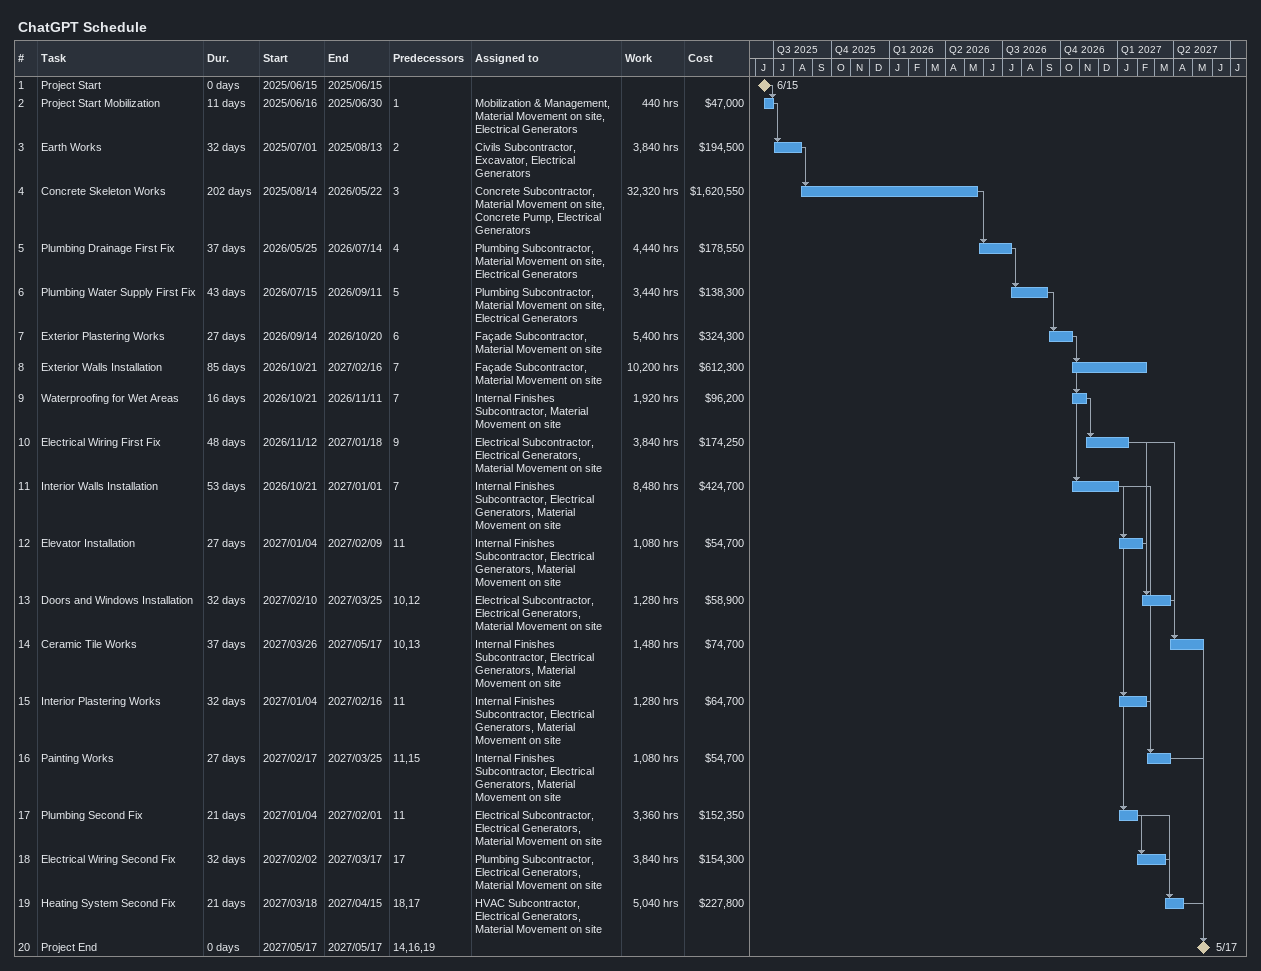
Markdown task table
ChatGPT Schedule

| ID | Task | Duration | Start | Finish | Predecessors | Resources | Work (h) | Cost ($) |
|---|---|---|---|---|---|---|---|---|
| 1 | Project Start | 0d | 2025-06-15 | 2025-06-15 |  |  |  |  |
| 2 | Project Start Mobilization | 11d | 2025-06-16 | 2025-06-30 | 1 | Mobilization & Management, Material Movement on site, Electrical Generators | 440 | 47000 |
| 3 | Earth Works | 32d | 2025-07-01 | 2025-08-13 | 2 | Civils Subcontractor, Excavator, Electrical Generators | 3840 | 194500 |
| 4 | Concrete Skeleton Works | 202d | 2025-08-14 | 2026-05-22 | 3 | Concrete Subcontractor, Material Movement on site, Concrete Pump, Electrical Generators | 32320 | 1620550 |
| 5 | Plumbing Drainage First Fix | 37d | 2026-05-25 | 2026-07-14 | 4 | Plumbing Subcontractor, Material Movement on site, Electrical Generators | 4440 | 178550 |
| 6 | Plumbing Water Supply First Fix | 43d | 2026-07-15 | 2026-09-11 | 5 | Plumbing Subcontractor, Material Movement on site, Electrical Generators | 3440 | 138300 |
| 7 | Exterior Plastering Works | 27d | 2026-09-14 | 2026-10-20 | 6 | Façade Subcontractor, Material Movement on site | 5400 | 324300 |
| 8 | Exterior Walls Installation | 85d | 2026-10-21 | 2027-02-16 | 7 | Façade Subcontractor, Material Movement on site | 10200 | 612300 |
| 9 | Waterproofing for Wet Areas | 16d | 2026-10-21 | 2026-11-11 | 7 | Internal Finishes Subcontractor, Material Movement on site | 1920 | 96200 |
| 10 | Electrical Wiring First Fix | 48d | 2026-11-12 | 2027-01-18 | 9 | Electrical Subcontractor, Electrical Generators, Material Movement on site | 3840 | 174250 |
| 11 | Interior Walls Installation | 53d | 2026-10-21 | 2027-01-01 | 7 | Internal Finishes Subcontractor, Electrical Generators, Material Movement on site | 8480 | 424700 |
| 12 | Elevator Installation | 27d | 2027-01-04 | 2027-02-09 | 11 | Internal Finishes Subcontractor, Electrical Generators, Material Movement on site | 1080 | 54700 |
| 13 | Doors and Windows Installation | 32d | 2027-02-10 | 2027-03-25 | 10, 12 | Electrical Subcontractor, Electrical Generators, Material Movement on site | 1280 | 58900 |
| 14 | Ceramic Tile Works | 37d | 2027-03-26 | 2027-05-17 | 10, 13 | Internal Finishes Subcontractor, Electrical Generators, Material Movement on site | 1480 | 74700 |
| 15 | Interior Plastering Works | 32d | 2027-01-04 | 2027-02-16 | 11 | Internal Finishes Subcontractor, Electrical Generators, Material Movement on site | 1280 | 64700 |
| 16 | Painting Works | 27d | 2027-02-17 | 2027-03-25 | 11, 15 | Internal Finishes Subcontractor, Electrical Generators, Material Movement on site | 1080 | 54700 |
| 17 | Plumbing Second Fix | 21d | 2027-01-04 | 2027-02-01 | 11 | Electrical Subcontractor, Electrical Generators, Material Movement on site | 3360 | 152350 |
| 18 | Electrical Wiring Second Fix | 32d | 2027-02-02 | 2027-03-17 | 17 | Plumbing Subcontractor, Electrical Generators, Material Movement on site | 3840 | 154300 |
| 19 | Heating System Second Fix | 21d | 2027-03-18 | 2027-04-15 | 18, 17 | HVAC Subcontractor, Electrical Generators, Material Movement on site | 5040 | 227800 |
| 20 | Project End | 0d | 2027-05-17 | 2027-05-17 | 14, 16, 19 |  |  |  |
